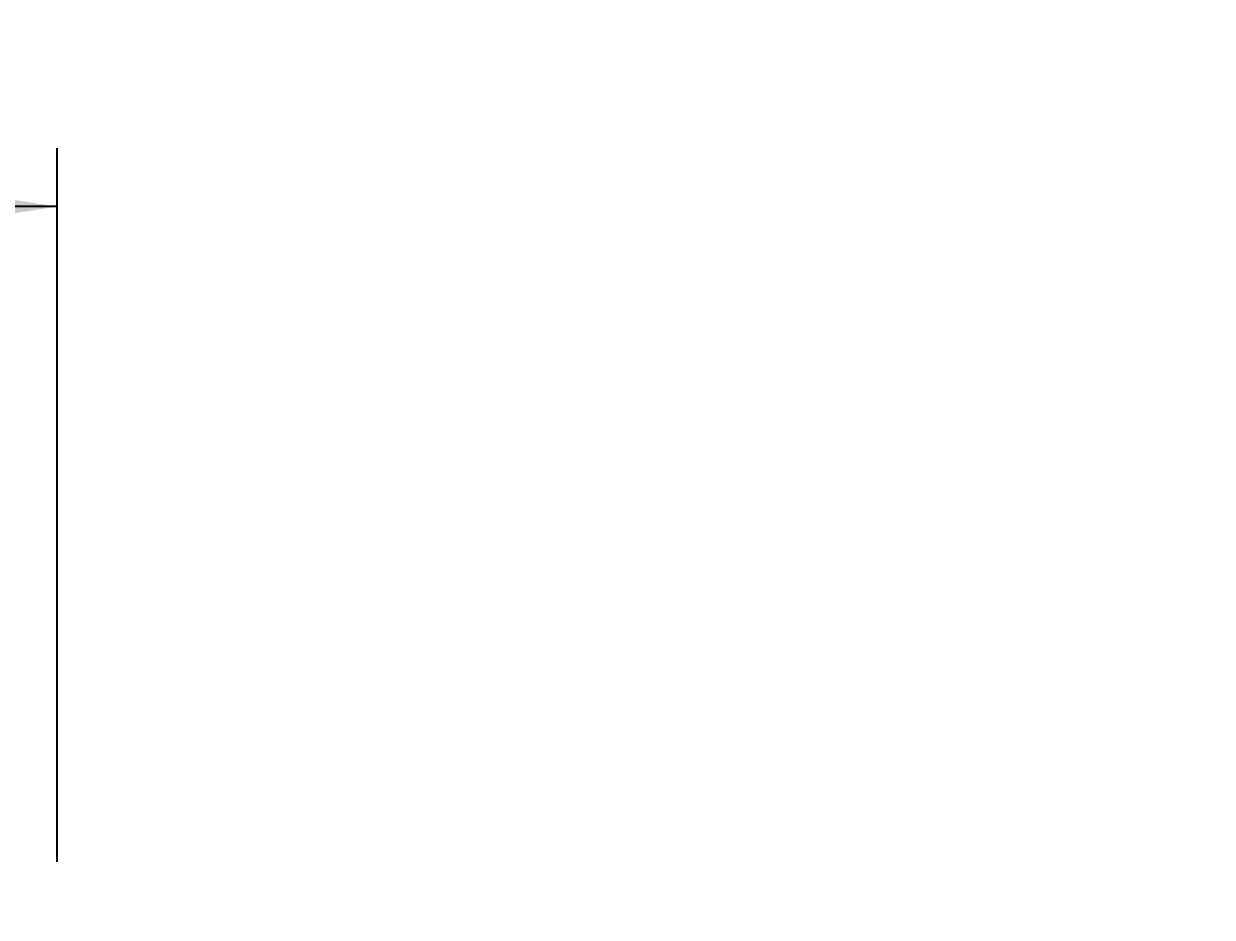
# Model space of a CAD drawing. Header units: millimetres. Extents: x 861 to 27901, y 673 to 17923.
# Drawn here: x 10047 to 10725, y 7128 to 7638 of the extents above; entities that cross this region are included whole.
import ezdxf

# ---------------------------------------------------------------- set-up
doc = ezdxf.new("R2010")
doc.units = ezdxf.units.MM
doc.header["$LTSCALE"] = 33.3
doc.layers.add('CAPA_1', color=7, linetype='Continuous')
doc.styles.add('SLDTEXTSTYLE0', font='TXT', dxfattribs={"width": 0.75})
doc.dimstyles.new('SLDDIMSTYLE0', dxfattribs={"dimtxt": 66.6, "dimasz": 66.6, "dimexe": 0, "dimexo": 0.0625, "dimgap": 16.65, "dimtad": 2, "dimdec": 0, "dimlfac": 1.261261, "dimrnd": 1e-09, "dimzin": 12, "dimdsep": 46, "dimtxsty": 'SLDTEXTSTYLE0', "dimsah": 1, "dimcen": 0.09, "dimadec": 0, "dimazin": 3, "dimtfac": 1, "dimtdec": 0, "dimtofl": 0, "dimtmove": 0, "dimatfit": 3, "dimfxl": 1, "dimfrac": 2, "dimtolj": 1, "dimtzin": 12, "dimarcsym": 0})

# ---------------------------------------------------------------- blocks, each defined once
blk = doc.blocks.new('_D_14')
at = {"layer": 'CAPA_1', "transparency": 16777216}
for p, q in [((9780.88, 6954.54), (9780.88, 7862.55)), ((10855.14, 5883.49), (10855.14, 7862.55)), ((9780.88, 7829.25), (10855.14, 7829.25))]:
    blk.add_line(p, q, dxfattribs=at)
for points in [[(9780.88, 7829.25), (9847.48, 7819.01), (9847.48, 7839.5)], [(10855.14, 7829.25), (10788.54, 7839.5), (10788.54, 7819.01)]]:
    blk.add_solid(points, dxfattribs=at)
at = {"layer": 'CAPA_1', "transparency": 16777216, "insert": (10219.59, 7915.1), "char_height": 66.6, "attachment_point": 1, "style": 'SLDTEXTSTYLE0'}
blk.add_mtext('1355', dxfattribs=at)
blk = doc.blocks.new('_D_15')
at = {"layer": 'CAPA_1', "transparency": 16777216}
for p, q in [((9780.88, 6954.54), (9780.88, 7566.95)), ((10066.31, 7159.66), (10066.31, 7566.95)), ((10066.31, 7533.65), (9780.88, 7533.65))]:
    blk.add_line(p, q, dxfattribs=at)
for points in [[(9780.88, 7533.65), (9847.48, 7523.41), (9847.48, 7543.9)], [(10066.31, 7533.65), (9999.71, 7543.9), (9999.71, 7523.41)]]:
    blk.add_solid(points, dxfattribs=at)
at = {"layer": 'CAPA_1', "transparency": 16777216, "insert": (9849.78, 7619.5), "char_height": 66.6, "attachment_point": 1, "style": 'SLDTEXTSTYLE0'}
blk.add_mtext('360', dxfattribs=at)

msp = doc.modelspace()

# ---------------------------------------------------------------- dimensions: what is measured, and where the dimension line sits
at = {"layer": 'CAPA_1'}
for base, p1, p2, picture, middle in [((10855.14, 7829.25), (9780.88, 6912.25), (10855.14, 5841.2), '_D_14', (10318.01, 7829.25)), ((9780.88, 7533.65), (10066.31, 7117.37), (9780.88, 6912.25), '_D_15', (9923.6, 7533.65))]:
    dim = msp.add_linear_dim(base=base, p1=p1, p2=p2, dimstyle='SLDDIMSTYLE0', dxfattribs=at)
    dim.commit()
    dim.dimension.update_dxf_attribs({"geometry": picture, "text_midpoint": middle, "dimtype": 160})

doc.saveas('drawing.dxf')
